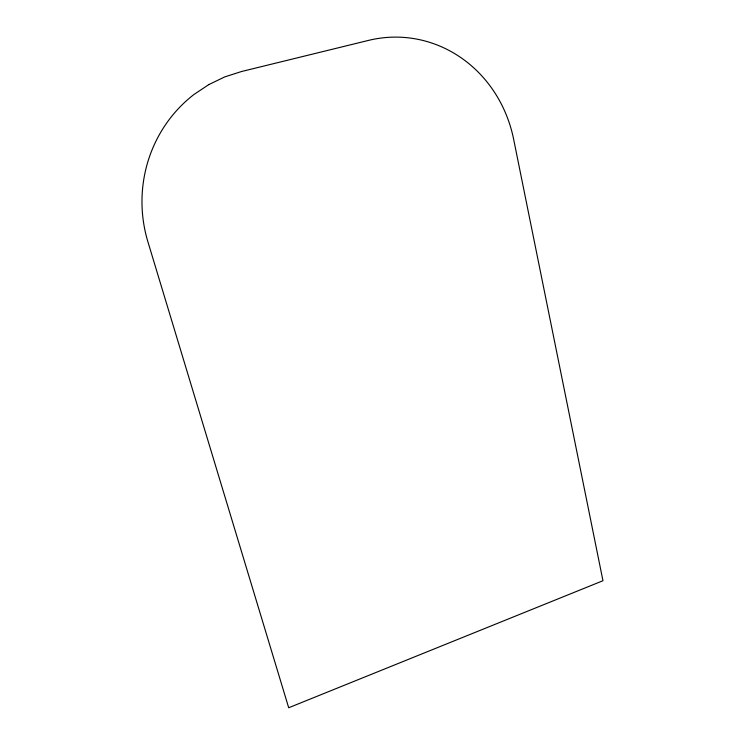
<?xml version="1.0" encoding="UTF-8"?>
<svg xmlns="http://www.w3.org/2000/svg" width="745" height="745" viewBox="0 0 745 745"><rect width="100%" height="100%" fill="white"/><g stroke="black" fill="none" stroke-linecap="round" stroke-linejoin="round"><path stroke-width="1.12" d="M208.777 84.613L193.896 94.54A134.445 130.3 85.8 0 0 147.892 241.753L288.697 707.75L602.966 580.728L513.65 139.315A131.241 121.873 -86.5 0 0 368.468 40.407L241.622 71.492L224.794 76.884L208.777 84.613"/></g></svg>
